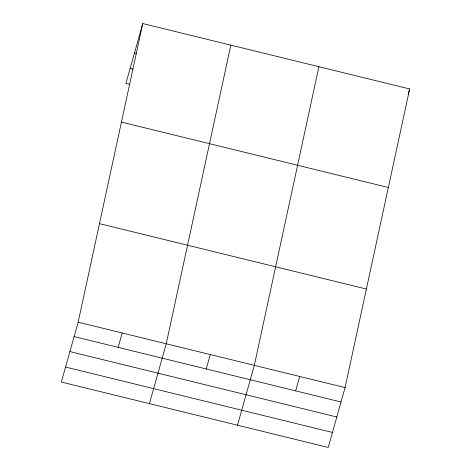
<?xml version="1.0" encoding="UTF-8"?>
<svg xmlns="http://www.w3.org/2000/svg" width="471" height="471" viewBox="0 0 471 471"><rect width="100%" height="100%" fill="white"/><g stroke="black" fill="none" stroke-linecap="round" stroke-linejoin="round"><path stroke-width="0.71" d="M78.168 322.193L142.754 23.55L409.658 88.948L345.072 387.592L328.246 447.45L61.342 382.052L78.168 322.193L345.072 387.592M230.831 45.128L166.245 343.777L149.419 403.635M318.908 66.711L254.322 365.355L237.496 425.213M142.754 23.55L125.928 83.408L129.484 84.28M118.162 347.38L122.207 332.985M206.239 368.964L210.284 354.563M295.653 390.871L299.697 376.476M408.116 94.43L409.658 88.948M134.494 52.952L136.619 53.47M130.149 68.407L132.987 69.102M121.441 122.101L388.345 187.499M99.481 223.643L366.385 289.035M74.124 336.594L341.022 401.987M69.902 351.596L336.806 416.988M65.557 367.05L332.461 432.449"/></g></svg>
